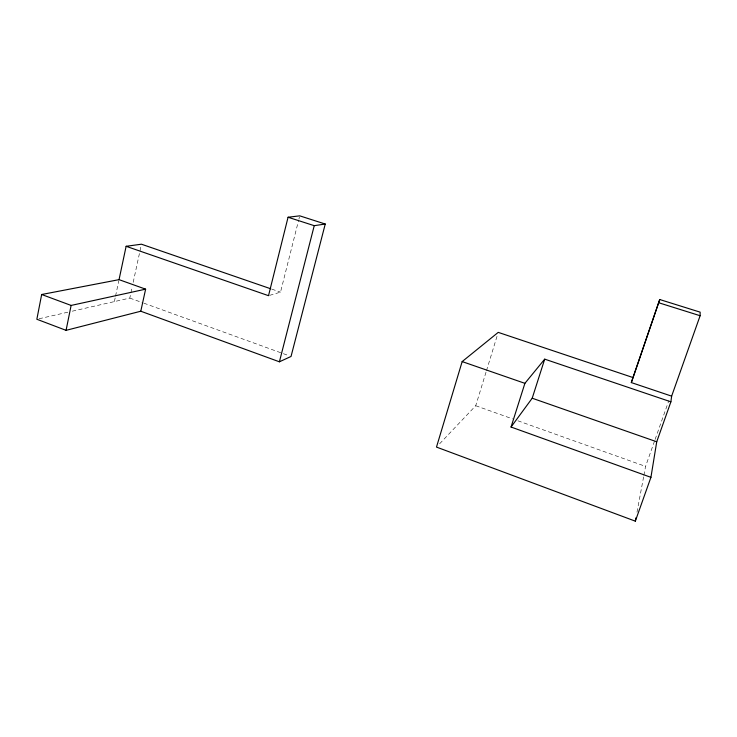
<?xml version="1.0" encoding="UTF-8"?>
<svg xmlns="http://www.w3.org/2000/svg" width="737" height="737" viewBox="0 0 737 737"><rect width="100%" height="100%" fill="white"/><g stroke="black" fill="none" stroke-linecap="round" stroke-linejoin="round"><path stroke-width="0.55" stroke-dasharray="3.69 2.76" d="M636.989 512.215L643.677 476.461M643.889 475.347L645.566 466.401L654.723 440.514M114.373 301.59L115.313 297.204M115.543 296.108L118.804 280.751M72.29 311.189L129.795 298.08L132.218 286.859M133.194 282.363L140.951 246.453M269.613 295.362L280.521 292.138L298.614 220.271M298.9 219.156L299.452 216.945M439.63 443.775L475.724 405.728L486.134 371.789M486.475 370.693L497.217 335.657M655.11 439.436L668.846 400.606M39.061 318.762L67.859 312.193M271.824 289.144L280.521 292.138M475.724 405.728L512.501 418.865M517.908 420.799L645.566 466.401M129.795 298.08L142.785 302.778M143.862 303.174L288.867 355.676"/><path stroke-width="1.11" d="M671.637 396.147L700.122 315.731L700.15 312.156L659.735 299.526L631.323 382.577L671.637 396.147L670.891 401.822L656.731 441.776L650.928 477.336L635.322 521.16L436.488 447.083L462.163 361.591L498.23 332.369L632.963 377.537M635.322 521.16L635.948 517.807M41.668 294.505L36.85 319.259L66.072 330.342L140.785 311.226L279.406 361.803L291.032 356.459L325.247 224.03L299.729 215.84L288.066 217.24L268.517 295.684L126.128 246.296L119.044 279.645L41.668 294.505L71.121 305.431L145.622 289.162L140.785 311.226M66.072 330.342L71.121 305.431M279.406 361.803L314.238 225.679L325.247 224.03M650.928 477.336L511.045 427.027L524.901 383.332L544.707 359.149L670.891 401.822M631.323 382.577L659.735 299.526M511.045 427.027L532.206 398.22L544.707 359.149M126.128 246.296L141.44 244.205L270.737 288.775M658.712 302.75L700.122 315.731M288.066 217.24L314.238 225.679M462.163 361.591L524.901 383.332M532.206 398.22L656.731 441.776M119.044 279.645L145.622 289.162"/></g></svg>
